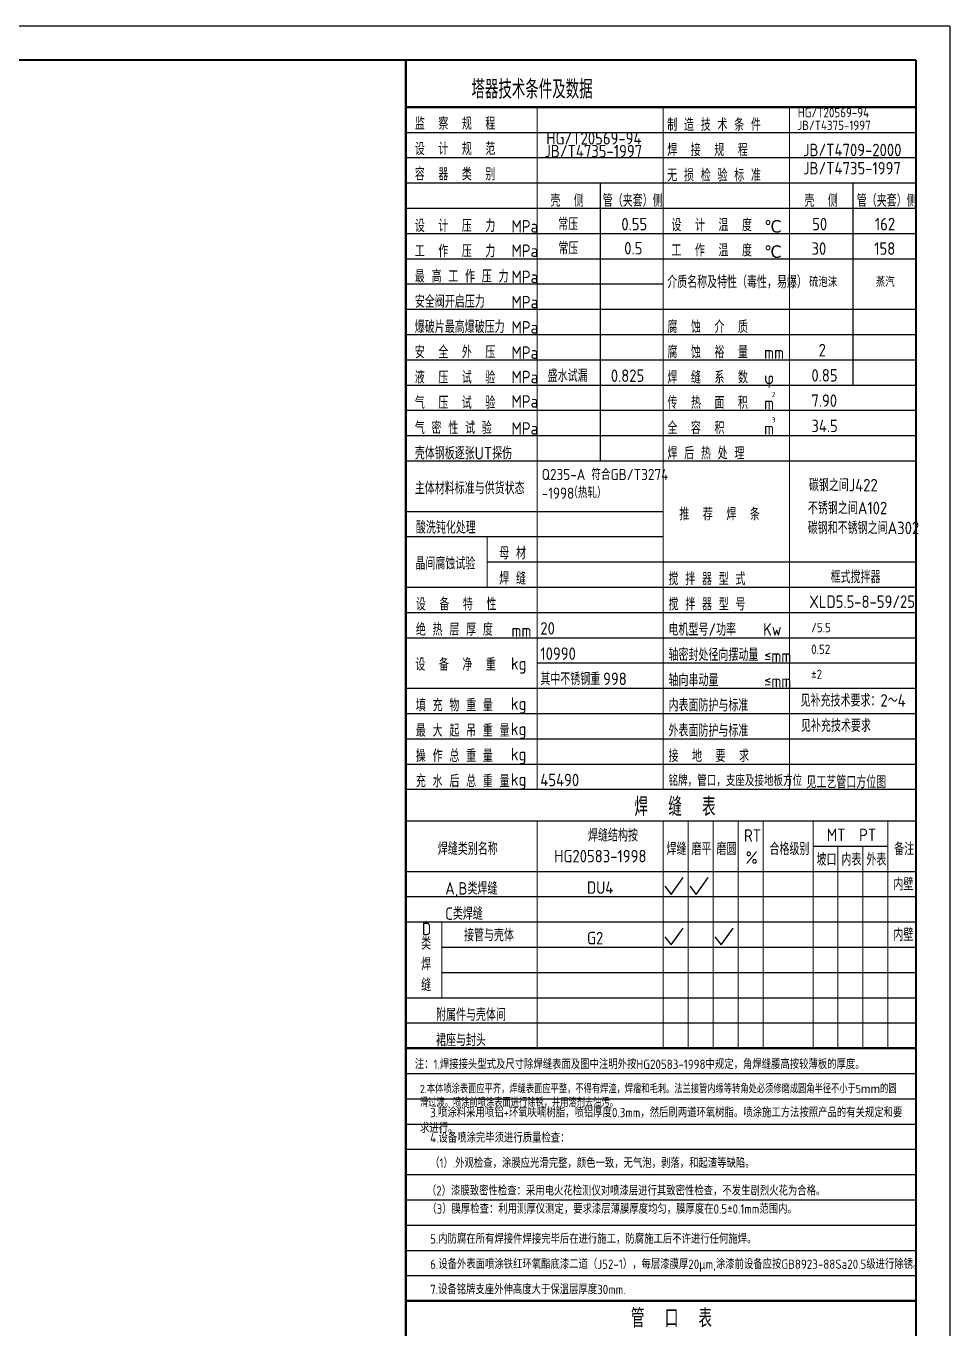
# Model space of a CAD drawing. Extents: x 18044 to 108463, y -14188 to 11042.
# Drawn here: x 100310 to 108463, y -453 to 11042 of the extents above; entities that cross this region are included whole.
import ezdxf

# ---------------------------------------------------------------- set-up
doc = ezdxf.new("R2010")
doc.units = 0
doc.header["$LTSCALE"] = 150
doc.header["$MEASUREMENT"] = 0
doc.layers.get('0').update_dxf_attribs({"linetype": 'CONTINUOUS'})
doc.layers.add('1', color=1, linetype='CONTINUOUS')
doc.styles.add('HZ', font='gbenor.shx', dxfattribs={"bigfont": 'gbcbig.shx'})

msp = doc.modelspace()

# ---------------------------------------------------------------- linework, layer by layer
for q in [(90643.00154, 11042.49916), (108463.00154, -14187.50084)]:
    msp.add_line((108463.00154, 11042.49916), q)
at = {"lineweight": 50}
for p, q in [((103662.51876, 10742.49916), (103662.51876, -3595.29307)), ((103662.51876, 10327.47148), (108163.00154, 10327.47148)), ((103662.51876, 2023.60791), (108163.00154, 2023.60791)), ((103662.51876, -205.80193), (108163.00154, -205.80193))]:
    msp.add_line(p, q, dxfattribs=at)
at = {"const_width": 18}
for points in [[(108163.00154, 10742.49916), (91393.00154, 10742.49916)], [(108163.00154, -13887.50084), (108163.00154, 10742.49916)]]:
    msp.add_lwpolyline(points, dxfattribs=at)
at = {"layer": '1', "color": 0, "lineweight": 20}
for p, q in [((104818.88678, 4308.06491), (104818.88678, 10327.47148)), ((105933.5917, 4308.06491), (105933.5917, 10327.47148)), ((107048.29662, 5199.82884), (107048.29662, 10327.47148)), ((104378.50953, 6091.59278), (104378.50953, 6537.47475)), ((107048.29662, 4976.88786), (107048.29662, 5199.82884)), ((107048.29662, 4531.00589), (107048.29662, 4976.88786)), ((107048.29662, 4308.06491), (107048.29662, 4531.00589)), ((104818.88678, 2023.60791), (104818.88678, 4030.07677)), ((105933.5917, 2023.60791), (105933.5917, 4030.07677)), ((106153.78033, 2023.60791), (106153.78033, 4030.07677)), ((106373.96896, 2023.60791), (106373.96896, 4030.07677)), ((106594.15758, 2023.60791), (106594.15758, 4030.07677)), ((106814.34621, 2023.60791), (106814.34621, 4030.07677)), ((107254.72346, 3584.1948), (107254.72346, 4030.07677)), ((107915.28934, 3584.1948), (107915.28934, 4030.07677)), ((107474.91209, 2023.60791), (107474.91209, 3807.13578)), ((107695.10071, 2023.60791), (107695.10071, 3807.13578)), ((107254.72346, 2023.60791), (107254.72346, 3584.1948)), ((107915.28934, 2023.60791), (107915.28934, 3584.1948)), ((103979.41765, 2469.48988), (103979.41765, 3138.31283))]:
    msp.add_line(p, q, dxfattribs=at)
at = {"layer": '1', "color": 1, "linetype": 'Continuous'}
for p, q in [((103662.51876, 10104.53049), (108163.00154, 10104.53049)), ((103662.51876, 9881.58951), (108163.00154, 9881.58951)), ((103662.51876, 9658.64853), (104818.88678, 9658.64853)), ((104818.88678, 9658.64853), (105933.5917, 9658.64853)), ((105933.5917, 9658.64853), (107048.29662, 9658.64853)), ((107048.29662, 9658.64853), (108163.00154, 9658.64853)), ((103662.51876, 9435.70754), (108163.00154, 9435.70754)), ((103662.51876, 9212.76656), (108163.00154, 9212.76656)), ((103662.51876, 8989.82557), (108163.00154, 8989.82557)), ((103662.51876, 8766.88459), (105933.5917, 8766.88459)), ((103662.51876, 8543.9436), (108163.00154, 8543.9436)), ((103662.51876, 8321.00262), (108163.00154, 8321.00262)), ((103662.51876, 8098.06164), (108163.00154, 8098.06164)), ((103662.51876, 7875.12065), (108163.00154, 7875.12065)), ((103662.51876, 7652.17967), (108163.00154, 7652.17967)), ((103662.51876, 7429.23868), (108163.00154, 7429.23868)), ((103662.51876, 7206.2977), (108163.00154, 7206.2977)), ((103662.51876, 6760.41573), (105933.5917, 6760.41573)), ((103662.51876, 6537.47475), (105933.5917, 6537.47475)), ((104378.50953, 6314.53376), (104818.88678, 6314.53376)), ((104818.88678, 6314.53376), (108163.00154, 6314.53376)), ((103662.51876, 6091.59278), (108163.00154, 6091.59278)), ((103662.51876, 5868.6518), (108163.00154, 5868.6518)), ((103662.51876, 5645.71081), (108163.00154, 5645.71081)), ((104818.88678, 5422.76983), (108163.00154, 5422.76983)), ((103662.51876, 5199.82884), (108163.00154, 5199.82884)), ((103662.51876, 4976.88786), (108163.00154, 4976.88786)), ((103662.51876, 4753.94688), (108163.00154, 4753.94688)), ((103662.51876, 4531.00589), (108163.00154, 4531.00589)), ((103662.51876, 4308.06491), (108163.00154, 4308.06491)), ((103662.51876, 4030.07677), (108163.00154, 4030.07677)), ((103662.51876, 3584.1948), (108163.00154, 3584.1948)), ((103662.51876, 3361.25381), (108163.00154, 3361.25381)), ((103662.51876, 3138.31283), (108163.00154, 3138.31283)), ((103979.41765, 2915.37185), (104041.3457, 2915.37185)), ((104041.3457, 2915.37185), (108163.00154, 2915.37185)), ((103979.41765, 2692.43086), (108163.00154, 2692.43086)), ((103662.51876, 2469.48988), (108163.00154, 2469.48988)), ((103662.51876, 2246.54889), (108163.00154, 2246.54889)), ((103662.51876, 1800.66693), (108163.00154, 1800.66693)), ((103662.51876, 1577.72594), (108163.00154, 1577.72594)), ((103662.51876, 1354.78496), (108163.00154, 1354.78496)), ((103662.51876, 1131.84397), (108163.00154, 1131.84397)), ((103662.51876, 908.90299), (108163.00154, 908.90299)), ((103662.51876, 685.96201), (108163.00154, 685.96201)), ((103662.51876, 463.02102), (108163.00154, 463.02102)), ((103662.51876, 240.08004), (108163.00154, 240.08004)), ((103662.51876, 17.13905), (108163.00154, 17.13905))]:
    msp.add_line(p, q, dxfattribs=at)
at = {"layer": '1', "color": 0, "lineweight": 25}
for p, q in [((105376.23924, 9658.64853), (105376.23924, 8098.06164)), ((107605.64908, 9658.64853), (107605.64908, 8551.65021)), ((107605.64908, 8551.65021), (107605.64908, 7875.12065)), ((105376.23924, 8098.06164), (105376.23924, 7206.2977)), ((107254.72346, 3807.13578), (107915.28934, 3807.13578)), ((105947.65664, 3452.39553), (106003.54744, 3381.45721)), ((106003.54744, 3381.45721), (106108.13517, 3528.69445)), ((106167.84527, 3452.39553), (106223.73606, 3381.45721)), ((106223.73606, 3381.45721), (106328.3238, 3528.69445)), ((105947.65664, 3006.51356), (106003.54744, 2935.57524)), ((106003.54744, 2935.57524), (106108.13517, 3082.81249)), ((106388.03389, 3006.51356), (106443.92469, 2935.57524)), ((106443.92469, 2935.57524), (106548.51243, 3082.81249))]:
    msp.add_line(p, q, dxfattribs=at)

# ---------------------------------------------------------------- texts
at = {"layer": '1', "color": 0, "lineweight": 25, "style": 'HZ'}
for s, height, p in [('D', 110.09431, (103803.67815, 3021.13663)), ('类    ', 110.094313, (103796.25637, 2893.63025)), ('焊     ', 110.094313, (103796.25637, 2710.13973)), ('缝', 110.09431, (103796.25637, 2526.64921))]:
    msp.add_text(s, height=height, dxfattribs=at).set_placement(p)
at = {"layer": '1', "color": 0, "lineweight": 25, "char_height": 165.14147, "width": 4458.8196817, "attachment_point": 1, "style": 'HZ'}
for s, insert in [('塔器技术条件及数据', (104239.74234, 10567.37114)), ('焊  缝  表', (105679.22548, 4236.92634)), ('管  口  表', (105648.39908, -275.31001))]:
    msp.add_mtext(s, dxfattribs=dict(at, insert=insert))
at = {"layer": '1', "color": 0, "lineweight": 20, "attachment_point": 1, "style": 'HZ'}
for s, insert, char_height, width in [('监  察  规  程', (103740.4283, 10237.12681), 110.094313, 1330.3062836), ('制 造 技 术 条 件', (105968.18673, 10227.21832), 110.0943131, 1330.3062836), ('HG/T20569-94', (107120.23664, 10319.98485), 82.5707348, 1330.3062836), ('HG/T20569-94', (107120.23664, 10319.98485), 82.5707348, 1330.3062836), ('JB/T4375-1997', (107116.27198, 10207.95813), 82.5707348, 1330.3062836), ('设  计  规  范', (103740.4283, 10014.18583), 110.094313, 1330.3062836), ('HG/T20569-94', (104901.3013, 10107.238), 110.0943131, 1330.3062836), ('焊  接  规  程', (105968.18673, 10004.27734), 110.094313, 1330.3062836), ('JB/T4709-2000', (107166.56333, 10004.27734), 110.0943131, 1330.3062836), ('JB/T4735-1997', (104883.61211, 9994.02686), 110.0943131, 1330.3062836), ('容  器  类  别', (103740.4283, 9791.24484), 110.094313, 1330.3062836), ('无 损 检 验 标 准', (105968.18673, 9781.33635), 110.0943131, 1330.3062836), ('JB/T4735-1997', (107166.56333, 9843.05637), 110.0943131, 1330.3062836), ('壳  侧', (104937.15349, 9558.39537), 110.094313, 1330.3062836), ('管（夹套）侧', (105399.19776, 9558.39537), 110.094313, 1330.3062836), ('壳  侧', (107178.6737, 9558.39537), 110.094313, 1330.3062836), ('管（夹套）侧', (107640.71798, 9558.39537), 110.094313, 1330.3062836), ('设  计  压  力', (103740.4283, 9335.45439), 110.094313, 1330.3062836), ('MPa', (104593.40132, 9330.59434), 110.094313, 1330.3062836), ('常压', (105005.82455, 9350.34043), 110.094313, 1330.3062836), ('0.55', (105563.17701, 9350.34043), 110.094313, 1330.3062836), ('设  计  温  度', (106005.06833, 9342.06004), 110.094313, 1330.3062836), ('℃', (106822.81116, 9330.59434), 110.09431, 1330.3062836), ('50', (107247.34476, 9350.34043), 110.094313, 1330.3062836), ('162', (107800.29345, 9350.34043), 110.094313, 1330.3062836), ('工  作  压  力', (103740.4283, 9112.5134), 110.094313, 1330.3062836), ('MPa', (104593.40132, 9115.38683), 110.094313, 1330.3062836), ('常压', (105007.02227, 9137.48936), 110.094313, 1330.3062836), ('0.5', (105588.59547, 9137.48936), 110.094313, 1330.3062836), ('工  作  温  度', (106005.06833, 9119.11906), 110.094313, 1330.3062836), ('℃', (106822.81116, 9107.65336), 110.09431, 1330.3062836), ('30', (107241.1472, 9134.44848), 110.094313, 1330.3062836), ('158', (107794.09588, 9134.44848), 110.094313, 1330.3062836), ('最 高 工 作 压 力', (103740.4283, 8889.57242), 110.0943131, 1680.4395613), ('MPa', (104593.40132, 8884.71237), 110.094313, 1330.3062836), ('介质名称及特性（毒性，易爆）', (105967.45836, 8839.63987), 110.0943131, 2225.3730494), ('硫泡沫', (107219.76638, 8824.18505), 82.570735, 1330.3062836), ('蒸汽', (107809.51774, 8824.18505), 82.570735, 1330.3062836), ('安全阀开启压力', (103740.4283, 8666.63143), 110.094313, 1680.4395613), ('MPa', (104593.40132, 8661.77139), 110.094313, 1330.3062836), ('爆破片最高爆破压力', (103740.4283, 8443.69045), 110.094313, 1680.4395613), ('MPa', (104593.40132, 8438.83041), 110.094313, 1330.3062836), ('腐  蚀  介  质', (105969.83815, 8443.69045), 110.094313, 1330.3062836), ('安  全  外  压', (103740.4283, 8220.74946), 110.094313, 1330.3062836), ('MPa', (104593.40132, 8215.88942), 110.094313, 1330.3062836), ('腐  蚀  裕  量', (105969.83815, 8220.74946), 110.094313, 1330.3062836), ('mm', (106822.81116, 8215.88942), 110.094313, 1330.3062836), ('2', (107304.36064, 8238.51327), 110.09431, 1330.3062836), ('液  压  试  验', (103740.4283, 7997.80848), 110.094313, 1330.3062836), ('MPa', (104593.40132, 8000.68191), 110.094313, 1330.3062836), ('盛水试漏', (104912.9293, 8012.69452), 110.094313, 1330.3062836), ('0.825', (105470.28176, 8012.69452), 110.094313, 1330.3062836), ('焊  缝  系  数', (105969.83815, 7997.80848), 110.094313, 1330.3062836), ('φ', (106822.81116, 7992.94844), 110.09431, 1330.3062836), ('0.85', (107240.37267, 8015.57229), 110.094313, 1330.3062836), ('气  压  试  验', (103740.4283, 7774.8675), 110.094313, 1330.3062836), ('MPa', (104593.40132, 7785.4744), 110.094313, 1330.3062836), ('传  热  面  积', (105969.83815, 7774.8675), 110.094313, 1330.3062836), ('m', (106822.81116, 7770.00745), 110.09431, 1330.3062836), (' {\\H0.4x;2}', (106830.88706, 7812.65705), 110.0943131, 1330.3062836), ('7.90', (107240.37267, 7792.6313), 110.094313, 1330.3062836), (' {\\H0.4x;3}', (106830.88706, 7589.71607), 110.0943131, 1330.3062836), ('气 密 性 试 验', (103740.4283, 7551.92651), 110.094313, 1330.3062836), ('MPa', (104593.40132, 7547.06647), 110.094313, 1330.3062836), ('全  容  积', (105969.83815, 7551.92651), 110.094313, 1330.3062836), ('m', (106822.81116, 7547.06647), 110.09431, 1330.3062836), ('34.5', (107240.37267, 7569.69032), 110.094313, 1330.3062836), ('壳体钢板逐张UT探伤', (103740.4283, 7328.98553), 110.094313, 1815.5553092), ('焊 后 热 处 理', (105969.83815, 7328.98553), 110.094313, 1330.3062836), ('Q235-A 符合GB/T3274\\P-1998', (104859.54685, 7135.45536), 99.0848818, 1330.3062836), ('主体材料标准与供货状态', (103740.4283, 7020.83983), 110.0943131, 1815.5553092), ('碳钢之间J422', (107218.07518, 7047.09408), 110.094313, 1330.3062836), ('（热轧）', (105095.23709, 6976.23017), 99.084882, 1330.3062836), ('推  荐  焊  条', (106074.75404, 6791.93242), 110.094313, 1330.3062836), ('不锈钢之间A102', (107209.47354, 6845.22729), 110.094313, 1330.3062836), ('酸洗钝化处理', (103749.96794, 6673.67167), 110.094313, 1815.5553092), ('碳钢和不锈钢之间A302', (107208.48385, 6669.60411), 110.0943131, 1330.3062836), ('母 材', (104485.51124, 6447.13008), 110.094313, 1330.3062836), ('晶间腐蚀试验', (103745.37512, 6356.35229), 110.094313, 1815.5553092), ('焊 缝', (104485.51124, 6224.1891), 110.094313, 1330.3062836), ('搅 拌 器 型 式', (105979.37778, 6219.53262), 110.094313, 1815.5553092), ('框式搅拌器', (107409.84584, 6236.85205), 110.094313, 1330.3062836), ('设  备  特  性', (103749.96794, 5996.59164), 110.094313, 1815.5553092), ('搅 拌 器 型 号', (105979.37778, 5996.59164), 110.094313, 1815.5553092), ('XLD5.5-8-59/25', (107221.58766, 6018.4247), 110.0943131, 1330.3062836), ('绝 热 层 厚 度', (103749.96794, 5773.65066), 110.094313, 1815.5553092), ('20', (104848.27565, 5783.28468), 110.094313, 1870.6024658), ('电机型号/功率    Kw', (105979.37778, 5773.65066), 110.0943131, 1815.5553092), ('{\\H0.75x;/5.5}', (107238.25959, 5776.71563), 110.0943131, 1330.3062836), ('mm', (104593.40132, 5763.5386), 110.094313, 1330.3062836), ('10990', (104848.27565, 5560.3437), 110.094313, 1870.6024658), ('轴密封处径向摆动量', (105979.37778, 5550.70967), 110.094313, 1815.5553092), ('{\\H0.75x;0.52}', (107238.25959, 5584.92688), 110.0943131, 1330.3062836), ('设  备  净  重', (103745.37512, 5464.58836), 110.094313, 1815.5553092), ('kg', (104588.9011, 5473.15101), 110.094313, 1330.3062836), ('≤mm', (106822.81116, 5540.59761), 110.094313, 1330.3062836), ('其中不锈钢重', (104848.27565, 5337.40271), 110.094313, 1870.6024658), ('998', (105401.83617, 5337.99721), 110.094313, 1870.6024658), ('轴向串动量', (105979.37778, 5327.76869), 110.094313, 1815.5553092), ('≤mm', (106822.81116, 5317.65663), 110.094313, 1330.3062836), ('{\\H0.75x;±2}', (107238.25959, 5363.64799), 110.0943131, 1330.3062836), ('填 充 物 重 量', (103749.96794, 5104.8277), 110.094313, 1815.5553092), ('kg', (104588.09203, 5119.47047), 110.094313, 1330.3062836), ('内表面防护与标准', (105979.37778, 5104.8277), 110.094313, 1815.5553092), ('见补充技术要求：2～4', (107145.15631, 5147.78676), 110.0943131, 1330.3062836), ('最 大 起 吊 重 量', (103749.96794, 4881.88672), 110.0943131, 1815.5553092), ('kg', (104588.09203, 4896.52948), 110.094313, 1330.3062836), ('外表面防护与标准', (105979.37778, 4881.88672), 110.094313, 1815.5553092), ('见补充技术要求', (107148.5486, 4924.84578), 110.094313, 1330.3062836), ('操 作 总 重 量', (103749.96794, 4658.94574), 110.094313, 1815.5553092), ('kg', (104588.09203, 4673.5885), 110.094313, 1330.3062836), ('接  地  要  求', (105979.37778, 4658.94574), 110.094313, 1815.5553092), ('充 水 后 总 重 量', (103749.96794, 4436.00475), 110.0943131, 1815.5553092), ('kg', (104588.09203, 4450.64751), 110.094313, 1330.3062836), ('45490', (104848.27565, 4445.63878), 110.094313, 1870.6024658), ('铭牌，管口，支座及接地板方位', (105979.37778, 4436.00475), 99.0848818, 2511.1511967), ('见工艺管口方位图  ', (107195.97336, 4426.6515), 110.094313, 1815.5553092), ('     焊缝结构按HG20583-1998', (104970.71307, 3957.2637), 110.0943131, 1339.4808097), ('RT', (106645.19779, 3955.43285), 110.094313, 1330.3062836), ('MT  PT', (107375.91869, 3961.27402), 110.094313, 1330.3062836), ('焊缝类别名称', (103943.84585, 3839.12268), 110.094313, 1330.3062836), ('焊缝', (105961.61541, 3837.71763), 110.094313, 1330.3062836), ('磨平', (106181.80404, 3837.71763), 110.094313, 1330.3062836), ('磨圆', (106401.99266, 3837.71763), 110.094313, 1330.3062836), ('合格级别', (106870.15301, 3837.41334), 110.094313, 1330.3062836), ('备注', (107971.09614, 3837.41334), 110.094313, 1330.3062836), (' %', (106600.97771, 3760.82605), 110.094313, 1330.3062836), ('坡口', (107285.49952, 3744.13746), 110.094313, 1330.3062836), ('内表', (107505.68815, 3744.13746), 110.094313, 1330.3062836), ('外表', (107725.87678, 3744.13746), 110.094313, 1330.3062836), ('A,B类焊缝', (104008.90353, 3489.19366), 110.094313, 1815.5553092), ('DU4', (105259.95432, 3496.36353), 110.094313, 1815.5553092), ('内壁', (107963.70429, 3526.21302), 110.094313, 1815.5553092), ('C类焊缝', (104008.90353, 3266.25268), 110.094313, 1815.5553092), ('接管与壳体', (104174.82434, 3077.07625), 110.094313, 1815.5553092), ('G2', (105259.95432, 3050.48157), 110.094313, 1815.5553092), ('内壁', (107963.70429, 3080.33106), 110.094313, 1815.5553092), ('附属件与壳体间', (103927.89032, 2374.48874), 110.094313, 1815.5553092), ('裙座与封头', (103927.89032, 2151.54775), 110.094313, 1815.5553092), ('注：1.焊接接头型式及尺寸除焊缝表面及图中注明外按HG20583-1998中规定，角焊缝腰高按较薄板的厚度。', (103740.4283, 1923.35475), 82.5707348, 3774.511128), ('{\\H0.8816x;2.本体喷涂表面应平齐，焊缝表面应平整，不得有焊渣，焊瘤和毛刺。法兰接管内缘等转角处必须修磨成圆角半径不小于5\\fArial|b0|i0|c0|p32;mm\\Fgbenor.shx,gbcbig.shx|c134;的圆滑过渡。喷涂前喷涂表面进行除锈，并用溶剂去油污。}', (103786.09349, 1700.41377), 82.57073485, 4264.8594065), ('  3.喷涂料采用喷铝+环氧呋喃树脂，喷铝厚度0.3mm，然后刷两道环氧树脂。喷涂施工方法按照产品的有关规定和要求进行。', (103786.09349, 1497.28976), 82.5707348, 4264.8594065), ('  4.设备喷涂完毕须进行质量检查：', (103786.09349, 1274.34878), 82.5707348, 4264.8594065), ('  （1）.外观检查，涂膜应光滑完整，颜色一致，无气泡，剥落，和起渣等缺陷。', (103786.09349, 1051.40779), 82.5707348, 4264.8594065), ('（2）漆膜致密性检查：采用电火花检测仪对喷漆层进行其致密性检查，不发生剧烈火花为合格。', (103847.43148, 807.1534), 82.5707348, 8529.718813), ('{\\H0.5x;（3）膜厚检查：利用测厚仪测定，要求漆层薄膜厚度均匀，膜厚度在0.5±0.1mm范围内。}', (103850.21474, 647.02785), 165.1414697, 8529.718813), ('  5.内防腐在所有焊接件焊接完毕后在进行施工，防腐施工后不许进行任何施焊。', (103786.09349, 382.58484), 82.5707348, 4264.8594065), ('  6.设备外表面喷涂铁红环氧酯底漆二道（J52-1），每层漆膜厚20μm,涂漆前设备应按GB8923-88Sa20.5级进行除锈。', (103786.09349, 159.64386), 82.5707348, 4264.8594065), ('  7.设备铭牌支座外伸高度大于保温层厚度30mm.', (103786.09349, -63.29713), 82.5707348, 4264.8594065)]:
    msp.add_mtext(s, dxfattribs=dict(at, insert=insert, char_height=char_height, width=width))

doc.saveas('drawing.dxf')
